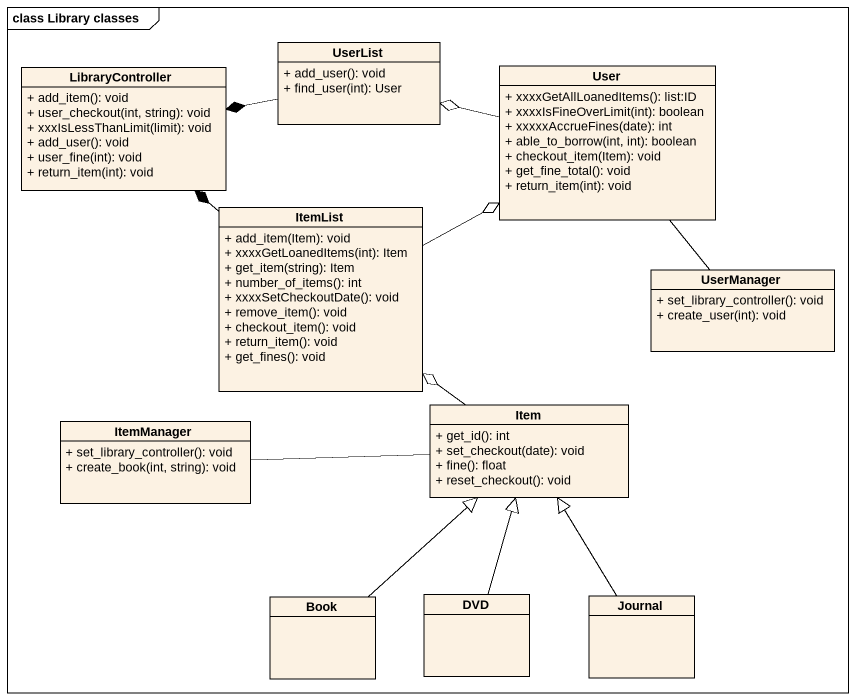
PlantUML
@startuml
mainframe class Library classes
hide circle
hide empty members
skinparam classAttributeIconSize 0
class LibraryController {
  + add_item(): void
  + user_checkout(int, string): void
  + xxxIsLessThanLimit(limit): void
  + add_user(): void
  + user_fine(int): void
  + return_item(int): void
}
class UserList {
  + add_user(): void
  + find_user(int): User
}
class User {
  + xxxxGetAllLoanedItems(): list:ID
  + xxxxIsFineOverLimit(int): boolean
  + xxxxxAccrueFines(date): int
  + able_to_borrow(int, int): boolean
  + checkout_item(Item): void
  + get_fine_total(): void
  + return_item(int): void
}
class ItemList {
  + add_item(Item): void
  + xxxxGetLoanedItems(int): Item
  + get_item(string): Item
  + number_of_items(): int
  + xxxxSetCheckoutDate(): void
  + remove_item(): void
  + checkout_item(): void
  + return_item(): void
  + get_fines(): void
}
class UserManager {
  + set_library_controller(): void
  + create_user(int): void
}
class ItemManager {
  + set_library_controller(): void
  + create_book(int, string): void
}
class Item {
  + get_id(): int
  + set_checkout(date): void
  + fine(): float
  + reset_checkout(): void
}
class Book
class DVD
class Journal
UserList -left-* LibraryController
User -left-o UserList
ItemList -up-* LibraryController
ItemList -right-o User
UserManager -up- User
ItemManager -right- Item
Item -up-o ItemList
Book -up-|> Item
DVD -up-|> Item
Journal -up-|> Item
@enduml
